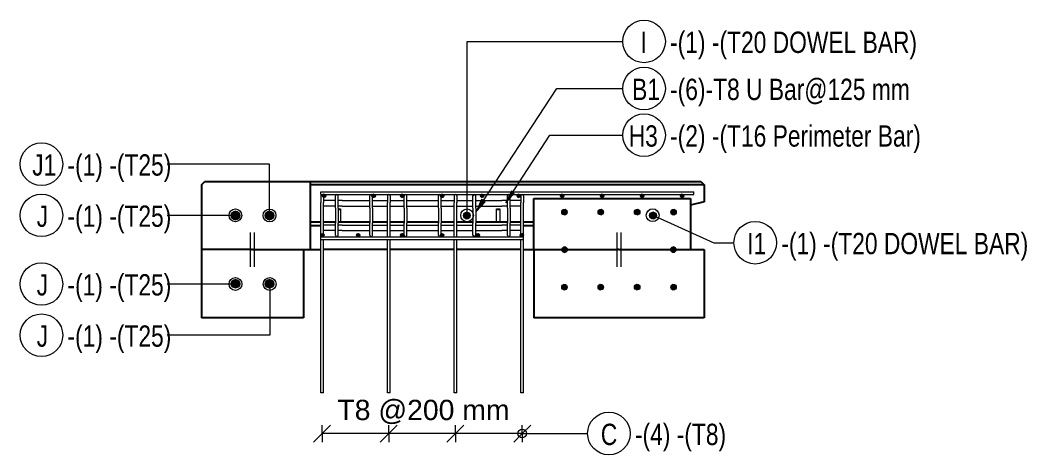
# Model space of a CAD drawing. Header units: millimetres. Extents: x 18954 to 39483, y -1618 to 21231.
# Drawn here: x 23148 to 26101, y 19663 to 20938 of the extents above; entities that cross this region are included whole.
import ezdxf

# ---------------------------------------------------------------- set-up
doc = ezdxf.new("R2010")
doc.units = ezdxf.units.MM
doc.linetypes.add('Dash', pattern=[6.36, 3.18, -3.18])
for name, color, linetype, lineweight in [('A-ANNO-DIMS', 211, 'Continuous', 9), ('A-ANNO-DIMS-25', 211, 'Continuous', 9), ('A-GENM', 13, 'Continuous', 18), ('A-WALL', 113, 'Continuous', 25), ('A-WALL-HDLN', 110, 'Dash', 25), ('S-RBAR', 171, 'Continuous', 18), ('S-RBAR-IDEN', 171, 'Continuous', 9)]:
    doc.layers.add(name, color=color, linetype=linetype, lineweight=lineweight)
doc.styles.add('Arial', font='arial.ttf', dxfattribs={"height": 59.53125})
doc.styles.add('Nirmala UI Semilight_1', font='NirmalaS.ttf', dxfattribs={"width": 0.8, "height": 62.5})
doc.dimstyles.new('Arrow_Filled_-_2_5_NI_UI', dxfattribs={"dimscale": 304.8, "dimtxt": 65.460247, "dimasz": 0.164042, "dimexe": 0.082021, "dimexo": 0.0625, "dimgap": 0.082021, "dimtad": 1, "dimdec": 4, "dimzin": 0, "dimdsep": 46, "dimtxsty": 'Nirmala UI Semilight_1', "dimblk1": 'OBLIQUE', "dimblk2": 'OBLIQUE', "dimsah": 1, "dimcen": 0.09, "dimazin": 0, "dimtfac": 1, "dimtdec": 4, "dimtix": 1, "dimtmove": 0, "dimatfit": 3, "dimfxl": 0.082021, "dimfxlon": 1, "dimtvp": 1, "dimtolj": 1, "dimtzin": 0, "dimarcsym": 2})

# ---------------------------------------------------------------- blocks, each defined once
blk = doc.blocks.new('12_7Ø_ Lifting Insert_COLUMN - 12_9Ø Lifting insert-1653057-Elevation Top 1')
at = {"layer": 'A-GENM', "flags": 128}
for points in [[(-6320.2, 20314.6), (-6320.2, 20314.5), (-6320.2, 20314.4), (-6320.2, 20314.2), (-6320.2, 20313.9), (-6320.2, 20313.6), (-6320.2, 20313.1), (-6320.2, 20312.6), (-6320.2, 20312), (-6320.2, 20311.4), (-6320.2, 20310.6), (-6320.2, 20309.8), (-6320.2, 20308.9), (-6320.2, 20308), (-6320.2, 20306.9), (-6320.2, 20305.8), (-6320.2, 20304.7), (-6320.2, 20303.4), (-6320.2, 20302.2), (-6320.2, 20300.8), (-6320.2, 20299.4), (-6320.2, 20297.9), (-6320.2, 20296.4), (-6320.2, 20294.9), (-6320.2, 20293.2), (-6320.2, 20291.6), (-6320.2, 20289.9), (-6320.2, 20288.1), (-6320.2, 20286.4), (-6320.2, 20284.5), (-6320.2, 20282.7), (-6320.2, 20280.8), (-6320.2, 20278.9), (-6320.2, 20277), (-6320.2, 20275), (-6320.2, 20273.1), (-6320.2, 20271.1), (-6320.2, 20269.1), (-6320.2, 20267.1), (-6320.2, 20265.1), (-6320.2, 20263.1), (-6320.2, 20261.1), (-6320.2, 20259.1), (-6320.2, 20257.1), (-6320.2, 20255.2), (-6320.2, 20253.2), (-6320.2, 20251.3), (-6320.2, 20249.4), (-6320.2, 20247.5), (-6320.2, 20245.6), (-6320.2, 20243.8), (-6320.2, 20242), (-6320.2, 20240.2), (-6320.2, 20238.5), (-6320.2, 20236.8), (-6320.2, 20235.1), (-6320.2, 20233.6), (-6320.2, 20232), (-6320.2, 20230.5), (-6320.2, 20229.1), (-6320.2, 20227.7), (-6320.2, 20226.4), (-6320.2, 20225.1), (-6320.2, 20223.9), (-6320.2, 20222.8), (-6320.2, 20221.7), (-6320.2, 20220.7), (-6320.2, 20219.8), (-6320.2, 20218.9), (-6320.2, 20218.2), (-6320.2, 20217.5), (-6320.2, 20216.8), (-6320.2, 20216.3), (-6320.2, 20215.8), (-6320.2, 20215.4), (-6320.2, 20215.1), (-6320.2, 20214.8), (-6320.2, 20214.7), (-6320.2, 20214.6), (-6320.2, 20214.6)], [(-6307.5, 20214.6), (-6307.5, 20214.6), (-6307.5, 20214.7), (-6307.5, 20214.9), (-6307.5, 20215.2), (-6307.5, 20215.6), (-6307.5, 20216), (-6307.5, 20216.5), (-6307.5, 20217.1), (-6307.5, 20217.8), (-6307.5, 20218.5), (-6307.5, 20219.3), (-6307.5, 20220.2), (-6307.5, 20221.2), (-6307.5, 20222.2), (-6307.5, 20223.3), (-6307.5, 20224.5), (-6307.5, 20225.7), (-6307.5, 20227), (-6307.5, 20228.3), (-6307.5, 20229.7), (-6307.5, 20231.2), (-6307.5, 20232.7), (-6307.5, 20234.3), (-6307.5, 20235.9), (-6307.5, 20237.6), (-6307.5, 20239.3), (-6307.5, 20241), (-6307.5, 20242.8), (-6307.5, 20244.6), (-6307.5, 20246.5), (-6307.5, 20248.3), (-6307.5, 20250.2), (-6307.5, 20252.2), (-6307.5, 20254.1), (-6307.5, 20256.1), (-6307.5, 20258), (-6307.5, 20260), (-6307.5, 20262), (-6307.5, 20264), (-6307.5, 20266), (-6307.5, 20268), (-6307.5, 20270), (-6307.5, 20272), (-6307.5, 20274), (-6307.5, 20275.9), (-6307.5, 20277.9), (-6307.5, 20279.8), (-6307.5, 20281.7), (-6307.5, 20283.5), (-6307.5, 20285.4), (-6307.5, 20287.2), (-6307.5, 20288.9), (-6307.5, 20290.7), (-6307.5, 20292.4), (-6307.5, 20294), (-6307.5, 20295.6), (-6307.5, 20297.1), (-6307.5, 20298.6), (-6307.5, 20300.1), (-6307.5, 20301.4), (-6307.5, 20302.8), (-6307.5, 20304), (-6307.5, 20305.2), (-6307.5, 20306.3), (-6307.5, 20307.4), (-6307.5, 20308.4), (-6307.5, 20309.3), (-6307.5, 20310.2), (-6307.5, 20311), (-6307.5, 20311.7), (-6307.5, 20312.3), (-6307.5, 20312.9), (-6307.5, 20313.3), (-6307.5, 20313.7), (-6307.5, 20314.1), (-6307.5, 20314.3), (-6307.5, 20314.5), (-6307.5, 20314.6), (-6307.5, 20314.6)]]:
    blk.add_lwpolyline(points, dxfattribs=at)
blk = doc.blocks.new('RR spread anchor face based - RR-SA-3_0-200-1726827-Elevation Top 1')
at = {"layer": 'A-GENM'}
for p, q in [((-6062.7, 20384.6), (-6055.8, 20384.6)), ((-6062.7, 20382.1), (-6055.8, 20382.1)), ((-6055.8, 20384.6), (-6055.8, 20382.1)), ((-6055.8, 20382.1), (-6055.8, 20347.1)), ((-6062.7, 20347.1), (-6055.8, 20347.1)), ((-6055.8, 20347.1), (-6055.8, 20344.6)), ((-6055.8, 20344.6), (-6062.7, 20344.6))]:
    blk.add_line(p, q, dxfattribs=at)
blk = doc.blocks.new('RR spread anchor face based - RR-SA-3_0-200-V2-Elevation Top 1')
at = {"layer": 'A-GENM'}
for p, q in [((-5597.8, 20382.1), (-5597.8, 20384.6)), ((-5597.8, 20384.6), (-5587.8, 20384.6)), ((-5597.8, 20347.1), (-5597.8, 20382.1)), ((-5597.8, 20382.1), (-5587.8, 20382.1)), ((-5587.8, 20384.6), (-5587.8, 20382.1)), ((-5587.8, 20382.1), (-5587.8, 20347.1)), ((-5597.8, 20344.6), (-5597.8, 20347.1)), ((-5597.8, 20347.1), (-5587.8, 20347.1)), ((-5587.8, 20347.1), (-5587.8, 20344.6)), ((-5587.8, 20344.6), (-5597.8, 20344.6))]:
    blk.add_line(p, q, dxfattribs=at)
blk = doc.blocks.new('M_Rebar Tag_rfa MARK - ARROW-794226-Elevation Top 1')
at = {"layer": 'S-RBAR-IDEN'}
blk.add_circle((-5165.3, 20600.4), 62.5, dxfattribs=at)
blk = doc.blocks.new('M_Rebar Tag_rfa Dimension - ARROW-793927-Elevation Top 1')
at = {"layer": 'S-RBAR-IDEN'}
blk.add_circle((-5165.3, 20737.1), 62.5, dxfattribs=at)
blk = doc.blocks.new('M_Rebar Tag_rfa MARK - DOT 1_5-794230-Elevation Top 1')
at = {"layer": 'S-RBAR-IDEN'}
blk.add_circle((-5165.3, 20875.2), 62.5, dxfattribs=at)
blk = doc.blocks.new('DIMBLOCK1-Elevation Top 1')
at = {"layer": 'A-ANNO-DIMS-25'}
for p, q in [((24424.5, 19725.1), (24449.5, 19750.1)), ((24424.5, 19725.1), (24424.5, 19750.1)), ((24620.2, 19725.1), (24645.2, 19750.1)), ((24620.2, 19725.1), (24620.2, 19750.1)), ((24424.5, 19725.1), (24399.5, 19700.1)), ((24620.2, 19725.1), (24424.5, 19725.1)), ((24424.5, 19725.1), (24424.5, 19700.1)), ((24620.2, 19725.1), (24595.2, 19700.1)), ((24620.2, 19725.1), (24620.2, 19700.1))]:
    blk.add_line(p, q, dxfattribs=at)
blk = doc.blocks.new('_Oblique')
at = {"color": 0, "linetype": 'ByBlock', "lineweight": -2}
blk.add_line((-0.5, -0.5), (0.5, 0.5), dxfattribs=at)
blk = doc.blocks.new('DIMBLOCK2-Elevation Top 1')
at = {"layer": 'A-ANNO-DIMS-25'}
for p, q in [((24228.8, 19725.1), (24253.8, 19750.1)), ((24228.8, 19725.1), (24228.8, 19750.1)), ((24424.5, 19725.1), (24449.5, 19750.1)), ((24424.5, 19725.1), (24424.5, 19750.1)), ((24228.8, 19725.1), (24203.8, 19700.1)), ((24424.5, 19725.1), (24228.8, 19725.1)), ((24228.8, 19725.1), (24228.8, 19700.1)), ((24424.5, 19725.1), (24399.5, 19700.1)), ((24424.5, 19725.1), (24424.5, 19700.1))]:
    blk.add_line(p, q, dxfattribs=at)
blk = doc.blocks.new('DIMBLOCK3-Elevation Top 1')
at = {"layer": 'A-ANNO-DIMS-25'}
for p, q in [((24033.1, 19725.1), (24058.1, 19750.1)), ((24033.1, 19725.1), (24033.1, 19750.1)), ((24228.8, 19725.1), (24253.8, 19750.1)), ((24228.8, 19725.1), (24228.8, 19750.1)), ((24033.1, 19725.1), (24008.1, 19700.1)), ((24228.8, 19725.1), (24033.1, 19725.1)), ((24033.1, 19725.1), (24033.1, 19700.1)), ((24228.8, 19725.1), (24203.8, 19700.1)), ((24228.8, 19725.1), (24228.8, 19700.1))]:
    blk.add_line(p, q, dxfattribs=at)
blk = doc.blocks.new('DIMBLOCK4-Elevation Top 1')
at = {"layer": 'A-ANNO-DIMS-25'}
for p, q in [((24033.1, 19725.1), (24058.1, 19750.1)), ((24033.1, 19725.1), (24033.1, 19750.1)), ((24228.8, 19725.1), (24253.8, 19750.1)), ((24228.8, 19725.1), (24228.8, 19750.1)), ((24424.5, 19725.1), (24449.5, 19750.1)), ((24424.5, 19725.1), (24424.5, 19750.1)), ((24620.2, 19725.1), (24645.2, 19750.1)), ((24620.2, 19725.1), (24620.2, 19750.1)), ((24033.1, 19725.1), (24008.1, 19700.1)), ((24620.2, 19725.1), (24033.1, 19725.1)), ((24228.8, 19725.1), (24033.1, 19725.1)), ((24033.1, 19725.1), (24033.1, 19700.1)), ((24228.8, 19725.1), (24203.8, 19700.1)), ((24424.5, 19725.1), (24228.8, 19725.1)), ((24228.8, 19725.1), (24228.8, 19700.1)), ((24424.5, 19725.1), (24399.5, 19700.1)), ((24620.2, 19725.1), (24424.5, 19725.1)), ((24424.5, 19725.1), (24424.5, 19700.1)), ((24620.2, 19725.1), (24595.2, 19700.1)), ((24620.2, 19725.1), (24620.2, 19700.1))]:
    blk.add_line(p, q, dxfattribs=at)
blk = doc.blocks.new('_None')
blk = doc.blocks.new('M_Rebar Tag_rfa MARK - DOT 1 MM-794228-Elevation Top 1')
at = {"layer": 'S-RBAR-IDEN'}
blk.add_circle((-5268.3, 19725.2), 62.5, dxfattribs=at)

msp = doc.modelspace()

# ---------------------------------------------------------------- hatches: boundary and pattern name
at = {"layer": 'S-RBAR'}
h = msp.add_hatch(color=256, dxfattribs=at)
edge = h.paths.add_edge_path()
edge.add_arc((24039.09544, 20422.5695), 5, 0, 360)
for points in [[(24037.55035, 20417.81422), (24043.14052, 20419.63057), (24043.14052, 20425.50842), (24037.55035, 20427.32478), (24034.09544, 20422.5695), (24036.23568, 20419.62371)], [(24182.9029, 20417.81422), (24188.49307, 20419.63057), (24188.49307, 20425.50842), (24182.9029, 20427.32478), (24179.44799, 20422.5695)], [(24267.04085, 20417.81422), (24272.63102, 20419.63057), (24272.63102, 20425.50842), (24267.04085, 20427.32478), (24263.58594, 20422.5695)], [(24384.2861, 20417.81422), (24389.87627, 20419.63057), (24389.87627, 20425.50842), (24384.2861, 20427.32478), (24380.83119, 20422.5695), (24382.97143, 20419.62371)], [(24501.53135, 20417.81422), (24507.12152, 20419.63057), (24507.12152, 20425.50842), (24501.53135, 20427.32478), (24498.07644, 20422.5695)], [(24608.7766, 20417.81422), (24614.36677, 20419.63057), (24614.36677, 20425.50842), (24608.7766, 20427.32478), (24605.32169, 20422.5695)], [(24736.02185, 20417.81422), (24741.61202, 20419.63057), (24741.61202, 20425.50842), (24736.02185, 20427.32478), (24732.56694, 20422.5695)], [(24853.26711, 20417.81422), (24858.85728, 20419.63057), (24858.85728, 20425.50842), (24853.26711, 20427.32478), (24849.81219, 20422.5695)], [(24970.51236, 20417.81422), (24976.10253, 20419.63057), (24976.10253, 20425.50842), (24970.51236, 20427.32478), (24967.05744, 20422.5695)], [(25087.75761, 20417.81422), (25093.34778, 20419.63057), (25093.34778, 20425.50842), (25087.75761, 20427.32478), (25084.30269, 20422.5695)], [(23779.09544, 20352.0695), (23787.93427, 20355.73066), (23791.59544, 20364.5695), (23787.93427, 20373.40833), (23779.09544, 20377.0695), (23770.2566, 20373.40833), (23766.59544, 20364.5695), (23770.2566, 20355.73066)], [(23879.09544, 20352.0695), (23887.93427, 20355.73066), (23891.59544, 20364.5695), (23887.93427, 20373.40833), (23879.09544, 20377.0695), (23870.2566, 20373.40833), (23866.59544, 20364.5695), (23870.2566, 20355.73066), (23878.23727, 20352.42496)], [(24744.99115, 20366.6198), (24750.86923, 20370.31324), (24751.6465, 20377.21173), (24746.73767, 20382.12056), (24739.83918, 20381.34329), (24736.14574, 20375.46521), (24738.43858, 20368.91264)], [(24852.4756, 20366.77007), (24857.90319, 20371.09843), (24857.90319, 20378.04057), (24852.4756, 20382.36892), (24845.70752, 20380.82415), (24842.69544, 20374.5695), (24845.70752, 20368.31485)], [(24959.2756, 20366.77007), (24964.70319, 20371.09843), (24964.70319, 20378.04057), (24959.2756, 20382.36892), (24952.50752, 20380.82415), (24949.49544, 20374.5695), (24952.50752, 20368.31485)], [(25066.73767, 20367.01843), (25071.6465, 20371.92727), (25070.86923, 20378.82575), (25064.99115, 20382.5192), (25058.43858, 20380.22635), (25056.14574, 20373.67378), (25059.83918, 20367.7957)], [(24457.84544, 20354.5695), (24464.9165, 20357.49843), (24467.84544, 20364.5695), (24464.9165, 20371.64057), (24457.84544, 20374.5695), (24450.77437, 20371.64057), (24447.84544, 20364.5695), (24450.77437, 20357.49843)], [(25004.09544, 20354.5695), (25011.1665, 20357.49843), (25014.09544, 20364.5695), (25011.1665, 20371.64057), (25004.09544, 20374.5695), (24997.02437, 20371.64057), (24994.09544, 20364.5695), (24997.02437, 20357.49843)], [(24035.64052, 20301.81422), (24039.09544, 20306.5695), (24035.64052, 20311.32478), (24030.05035, 20309.50842), (24030.05035, 20303.63057)], [(24140.77107, 20301.81422), (24144.22599, 20306.5695), (24140.77107, 20311.32478), (24135.1809, 20309.50842), (24135.1809, 20303.63057)], [(24269.65162, 20301.81422), (24273.10654, 20306.5695), (24269.65162, 20311.32478), (24264.06145, 20309.50842), (24264.06145, 20303.63057)], [(24386.65717, 20301.81422), (24390.11209, 20306.5695), (24386.65717, 20311.32478), (24381.067, 20309.50842), (24381.067, 20303.63057)], [(24491.78772, 20301.81422), (24495.24264, 20306.5695), (24491.78772, 20311.32478), (24486.19755, 20309.50842), (24486.19755, 20303.63057)], [(24620.66827, 20301.81422), (24624.12319, 20306.5695), (24620.66827, 20311.32478), (24615.0781, 20309.50842), (24615.0781, 20303.63057)], [(24744.44123, 20256.5695), (24750.69588, 20259.58158), (24752.24065, 20266.34967), (24747.9123, 20271.77725), (24740.97016, 20271.77725), (24736.64181, 20266.34967), (24738.18658, 20259.58158)], [(25067.22071, 20257.36175), (25071.54906, 20262.78933), (25070.00429, 20269.55742), (25063.74964, 20272.5695), (25057.49499, 20269.55742), (25055.95022, 20262.78933), (25060.27857, 20257.36175)], [(23779.09544, 20152.0695), (23787.93427, 20155.73066), (23791.59544, 20164.5695), (23787.93427, 20173.40833), (23779.09544, 20177.0695), (23770.2566, 20173.40833), (23766.59544, 20164.5695), (23770.2566, 20155.73066)], [(23879.09544, 20152.0695), (23887.93427, 20155.73066), (23891.59544, 20164.5695), (23887.93427, 20173.40833), (23879.09544, 20177.0695), (23870.2566, 20173.40833), (23866.59544, 20164.5695), (23870.2566, 20155.73066), (23878.23727, 20152.42496)], [(24743.19972, 20146.6198), (24749.75229, 20148.91264), (24752.04513, 20155.46521), (24748.35169, 20161.34329), (24741.4532, 20162.12056), (24736.54437, 20157.21173), (24737.32164, 20150.31324)], [(24848.91527, 20146.77007), (24855.68335, 20148.31485), (24858.69544, 20154.5695), (24855.68335, 20160.82415), (24848.91527, 20162.36892), (24843.48768, 20158.04057), (24843.48768, 20151.09843)], [(24955.71527, 20146.77007), (24962.48335, 20148.31485), (24965.49544, 20154.5695), (24962.48335, 20160.82415), (24955.71527, 20162.36892), (24950.28768, 20158.04057), (24950.28768, 20151.09843)], [(25061.4532, 20147.01843), (25068.35169, 20147.7957), (25072.04513, 20153.67378), (25069.75229, 20160.22635), (25063.19972, 20162.5192), (25057.32164, 20158.82575), (25056.54437, 20151.92727)]]:
    msp.add_hatch(color=256, dxfattribs=at).paths.add_polyline_path(points)
h = msp.add_hatch(color=256, dxfattribs=at)
edge = h.paths.add_edge_path()
edge.add_arc((24184.44799, 20422.5695), 5, 0, 360)
h = msp.add_hatch(color=256, dxfattribs=at)
edge = h.paths.add_edge_path()
edge.add_arc((24268.58594, 20422.5695), 5, 0, 360)
h = msp.add_hatch(color=256, dxfattribs=at)
edge = h.paths.add_edge_path()
edge.add_arc((24385.83119, 20422.5695), 5, 0, 360)
h = msp.add_hatch(color=256, dxfattribs=at)
edge = h.paths.add_edge_path()
edge.add_arc((24503.07644, 20422.5695), 5, 0, 360)
h = msp.add_hatch(color=256, dxfattribs=at)
edge = h.paths.add_edge_path()
edge.add_arc((24610.32169, 20422.5695), 5, 0, 360)
h = msp.add_hatch(color=256, dxfattribs=at)
edge = h.paths.add_edge_path()
edge.add_arc((24737.56694, 20422.5695), 5, 0, 360)
h = msp.add_hatch(color=256, dxfattribs=at)
edge = h.paths.add_edge_path()
edge.add_arc((24854.81219, 20422.5695), 5, 0, 360)
h = msp.add_hatch(color=256, dxfattribs=at)
edge = h.paths.add_edge_path()
edge.add_arc((24972.05744, 20422.5695), 5, 0, 360)
h = msp.add_hatch(color=256, dxfattribs=at)
edge = h.paths.add_edge_path()
edge.add_arc((25089.30269, 20422.5695), 5, 0, 360)
h = msp.add_hatch(color=256, dxfattribs=at)
edge = h.paths.add_edge_path()
edge.add_arc((23779.09544, 20364.5695), 12.5, 0, 360)
h = msp.add_hatch(color=256, dxfattribs=at)
edge = h.paths.add_edge_path()
edge.add_arc((23879.09544, 20364.5695), 12.5, 0, 360)
h = msp.add_hatch(color=256, dxfattribs=at)
edge = h.paths.add_edge_path()
edge.add_arc((24744.09544, 20374.5695), 8, 0, 360)
h = msp.add_hatch(color=256, dxfattribs=at)
edge = h.paths.add_edge_path()
edge.add_arc((24850.69544, 20374.5695), 8, 0, 360)
h = msp.add_hatch(color=256, dxfattribs=at)
edge = h.paths.add_edge_path()
edge.add_arc((24957.49544, 20374.5695), 8, 0, 360)
h = msp.add_hatch(color=256, dxfattribs=at)
edge = h.paths.add_edge_path()
edge.add_arc((25064.09544, 20374.5695), 8, 0, 360)
h = msp.add_hatch(color=256, dxfattribs=at)
edge = h.paths.add_edge_path()
edge.add_arc((24457.84544, 20364.5695), 10, 0, 360)
h = msp.add_hatch(color=256, dxfattribs=at)
edge = h.paths.add_edge_path()
edge.add_arc((25004.09544, 20364.5695), 10, 0, 360)
h = msp.add_hatch(color=256, dxfattribs=at)
edge = h.paths.add_edge_path()
edge.add_arc((24034.09544, 20306.5695), 5, 0, 360)
h = msp.add_hatch(color=256, dxfattribs=at)
edge = h.paths.add_edge_path()
edge.add_arc((24139.22599, 20306.5695), 5, 0, 360)
h = msp.add_hatch(color=256, dxfattribs=at)
edge = h.paths.add_edge_path()
edge.add_arc((24268.10654, 20306.5695), 5, 0, 360)
h = msp.add_hatch(color=256, dxfattribs=at)
edge = h.paths.add_edge_path()
edge.add_arc((24385.11209, 20306.5695), 5, 0, 360)
h = msp.add_hatch(color=256, dxfattribs=at)
edge = h.paths.add_edge_path()
edge.add_arc((24490.24264, 20306.5695), 5, 0, 360)
h = msp.add_hatch(color=256, dxfattribs=at)
edge = h.paths.add_edge_path()
edge.add_arc((24619.12319, 20306.5695), 5, 0, 360)
h = msp.add_hatch(color=256, dxfattribs=at)
edge = h.paths.add_edge_path()
edge.add_arc((24744.44123, 20264.5695), 8, 0, 360)
h = msp.add_hatch(color=256, dxfattribs=at)
edge = h.paths.add_edge_path()
edge.add_arc((25063.74964, 20264.5695), 8, 0, 360)
h = msp.add_hatch(color=256, dxfattribs=at)
edge = h.paths.add_edge_path()
edge.add_arc((23779.09544, 20164.5695), 12.5, 0, 360)
h = msp.add_hatch(color=256, dxfattribs=at)
edge = h.paths.add_edge_path()
edge.add_arc((23879.09544, 20164.5695), 12.5, 0, 360)
h = msp.add_hatch(color=256, dxfattribs=at)
edge = h.paths.add_edge_path()
edge.add_arc((24744.09544, 20154.5695), 8, 0, 360)
h = msp.add_hatch(color=256, dxfattribs=at)
edge = h.paths.add_edge_path()
edge.add_arc((24850.69544, 20154.5695), 8, 0, 360)
h = msp.add_hatch(color=256, dxfattribs=at)
edge = h.paths.add_edge_path()
edge.add_arc((24957.49544, 20154.5695), 8, 0, 360)
h = msp.add_hatch(color=256, dxfattribs=at)
edge = h.paths.add_edge_path()
edge.add_arc((25064.09544, 20154.5695), 8, 0, 360)
at = {"layer": 'S-RBAR-IDEN'}
for points in [[(24572.52114, 20401.81441), (24597.09757, 20430.56545), (24588.81883, 20435.94663)], [(24485.77325, 20376.98684), (24511.84981, 20404.73544), (24500.78663, 20411.98071)]]:
    msp.add_hatch(color=256, dxfattribs=at).paths.add_polyline_path(points)

# ---------------------------------------------------------------- linework, layer by layer
at = {"layer": 'A-WALL'}
for p, q in [((23679.09544, 20454.56692), (23689.09802, 20464.5695)), ((23679.09544, 20454.56692), (23679.09544, 20064.5695)), ((23689.09802, 20464.5695), (25144.09285, 20464.5695)), ((23999.09544, 20454.5695), (23999.09544, 20464.5695)), ((23999.09544, 20264.5695), (23999.09544, 20454.5695)), ((25154.09544, 20454.5695), (23999.09544, 20454.5695)), ((25144.09285, 20464.5695), (25154.09457, 20454.56778)), ((25154.09544, 20454.56692), (25154.09544, 20404.5695)), ((24654.12319, 20264.5695), (24654.12319, 20414.5695)), ((24654.12319, 20414.5695), (25114.09544, 20414.5695)), ((25114.09544, 20414.5695), (25114.09544, 20394.5695)), ((25154.09544, 20404.5695), (25114.09544, 20394.5695)), ((25114.09544, 20394.5695), (25114.09544, 20264.5695)), ((24029.09544, 20344.68917), (23999.09544, 20344.68917)), ((24029.09544, 20334.68917), (23999.09544, 20334.68917)), ((24072.19454, 20344.68917), (24037.09544, 20344.68917)), ((24173.10699, 20344.68917), (24087.09544, 20344.68917)), ((24224.79925, 20344.68917), (24181.10699, 20344.68917)), ((24274.01945, 20344.68917), (24232.79925, 20344.68917)), ((24374.93191, 20344.68917), (24282.01945, 20344.68917)), ((24420.50307, 20344.68917), (24382.93191, 20344.68917)), ((24475.84436, 20344.68917), (24428.50307, 20344.68917)), ((24545.09544, 20344.68917), (24483.84436, 20344.68917)), ((24576.75682, 20344.68917), (24555.09544, 20344.68917)), ((24616.20689, 20344.68917), (24584.75682, 20344.68917)), ((24654.12319, 20344.68917), (24624.20689, 20344.68917)), ((24654.12319, 20334.68917), (24624.20689, 20334.68917)), ((23822.74544, 20264.5695), (23679.09544, 20264.5695)), ((23835.44544, 20264.5695), (24029.09544, 20264.5695)), ((23979.09544, 20264.5695), (23979.09544, 20064.5695)), ((24224.79925, 20264.5695), (24037.09544, 20264.5695)), ((24420.50307, 20264.5695), (24232.79925, 20264.5695)), ((24616.20689, 20264.5695), (24428.50307, 20264.5695)), ((24624.20689, 20264.5695), (24897.74544, 20264.5695)), ((24654.09544, 20264.5695), (24654.09544, 20064.5695)), ((24910.44544, 20264.5695), (25154.09544, 20264.5695)), ((25154.09544, 20264.5695), (25154.09544, 20064.5695)), ((23979.09544, 20064.5695), (23679.09544, 20064.5695)), ((25154.09544, 20064.5695), (24654.09544, 20064.5695))]:
    msp.add_line(p, q, dxfattribs=at)
at = {"layer": 'A-WALL-HDLN'}
for p, q in [((24087.04583, 20344.68917), (24080.19454, 20344.68917)), ((24555.04583, 20344.68917), (24545.14505, 20344.68917)), ((23835.39583, 20264.5695), (23822.79505, 20264.5695)), ((23822.79505, 20264.5695), (23835.39583, 20264.5695)), ((24910.39583, 20264.5695), (24897.79505, 20264.5695)), ((24897.79505, 20264.5695), (24910.39583, 20264.5695))]:
    msp.add_line(p, q, dxfattribs=at)
at = {"layer": 'S-RBAR'}
for p, q in [((24029.09544, 20434.5695), (25124.09544, 20434.5695)), ((24029.09544, 20426.5695), (24029.09544, 20434.5695)), ((24029.09544, 20426.5695), (25124.09544, 20426.5695)), ((24029.09544, 20422.5695), (24029.09544, 20402.5695)), ((24037.55035, 20427.32478), (24034.09544, 20422.5695)), ((24034.09544, 20422.5695), (24036.23568, 20419.62371)), ((24036.23568, 20419.62371), (24037.55035, 20417.81422)), ((24037.09544, 20422.5695), (24037.09544, 20402.5695)), ((24072.1695, 20408.45099), (24037.09544, 20408.45099)), ((24043.14052, 20425.50842), (24037.55035, 20427.32478)), ((24037.55035, 20417.81422), (24043.14052, 20419.63057)), ((24043.14052, 20419.63057), (24043.14052, 20425.50842)), ((24072.19454, 20386.5695), (24072.19454, 20422.5695)), ((24092.59544, 20408.45099), (24080.15774, 20408.45099)), ((24080.19454, 20386.5695), (24080.19454, 20422.5695)), ((24092.59544, 20408.45099), (24173.10699, 20408.45099)), ((24173.10699, 20386.5695), (24173.10699, 20422.5695)), ((24182.9029, 20427.32478), (24179.44799, 20422.5695)), ((24179.44799, 20422.5695), (24182.9029, 20417.81422)), ((24181.10699, 20386.5695), (24181.10699, 20422.5695)), ((24181.10699, 20408.45099), (24224.79925, 20408.45099)), ((24188.49307, 20425.50842), (24182.9029, 20427.32478)), ((24182.9029, 20417.81422), (24188.49307, 20419.63057)), ((24188.49307, 20419.63057), (24188.49307, 20425.50842)), ((24224.79925, 20422.5695), (24224.79925, 20402.5695)), ((24232.79925, 20422.5695), (24232.79925, 20402.5695)), ((24232.79925, 20408.45099), (24274.01945, 20408.45099)), ((24267.04085, 20427.32478), (24263.58594, 20422.5695)), ((24263.58594, 20422.5695), (24267.04085, 20417.81422)), ((24272.63102, 20425.50842), (24267.04085, 20427.32478)), ((24267.04085, 20417.81422), (24272.63102, 20419.63057)), ((24272.63102, 20419.63057), (24272.63102, 20425.50842)), ((24274.01945, 20386.5695), (24274.01945, 20422.5695)), ((24282.01945, 20386.5695), (24282.01945, 20422.5695)), ((24282.01945, 20408.45099), (24374.93191, 20408.45099)), ((24374.93191, 20386.5695), (24374.93191, 20422.5695)), ((24384.2861, 20427.32478), (24380.83119, 20422.5695)), ((24380.83119, 20422.5695), (24382.97143, 20419.62371)), ((24382.93191, 20386.5695), (24382.93191, 20422.5695)), ((24382.93191, 20408.45099), (24420.50307, 20408.45099)), ((24382.97143, 20419.62371), (24384.2861, 20417.81422)), ((24389.87627, 20425.50842), (24384.2861, 20427.32478)), ((24384.2861, 20417.81422), (24389.87627, 20419.63057)), ((24389.87627, 20419.63057), (24389.87627, 20425.50842)), ((24420.50307, 20422.5695), (24420.50307, 20402.5695)), ((24428.50307, 20422.5695), (24428.50307, 20402.5695)), ((24428.50307, 20408.45099), (24475.84436, 20408.45099)), ((24475.84436, 20386.5695), (24475.84436, 20422.5695)), ((24483.84436, 20386.5695), (24483.84436, 20422.5695)), ((24483.84436, 20408.45099), (24560.30087, 20408.45099)), ((24501.53135, 20427.32478), (24498.07644, 20422.5695)), ((24498.07644, 20422.5695), (24501.53135, 20417.81422)), ((24507.12152, 20425.50842), (24501.53135, 20427.32478)), ((24501.53135, 20417.81422), (24507.12152, 20419.63057)), ((24507.12152, 20419.63057), (24507.12152, 20425.50842)), ((24576.83456, 20408.45099), (24560.30087, 20408.45099)), ((24576.75682, 20386.5695), (24576.75682, 20422.5695)), ((24584.75682, 20386.5695), (24584.75682, 20422.5695)), ((24615.80087, 20408.45099), (24584.86685, 20408.45099)), ((24608.7766, 20427.32478), (24605.32169, 20422.5695)), ((24605.32169, 20422.5695), (24608.7766, 20417.81422)), ((24614.36677, 20425.50842), (24608.7766, 20427.32478)), ((24608.7766, 20417.81422), (24614.36677, 20419.63057)), ((24614.36677, 20419.63057), (24614.36677, 20425.50842)), ((24616.20689, 20422.5695), (24616.20689, 20402.5695)), ((24624.20689, 20422.5695), (24624.20689, 20402.5695)), ((24736.02185, 20427.32478), (24732.56694, 20422.5695)), ((24732.56694, 20422.5695), (24736.02185, 20417.81422)), ((24741.61202, 20425.50842), (24736.02185, 20427.32478)), ((24736.02185, 20417.81422), (24741.61202, 20419.63057)), ((24741.61202, 20419.63057), (24741.61202, 20425.50842)), ((24853.26711, 20427.32478), (24849.81219, 20422.5695)), ((24849.81219, 20422.5695), (24853.26711, 20417.81422)), ((24858.85728, 20425.50842), (24853.26711, 20427.32478)), ((24853.26711, 20417.81422), (24858.85728, 20419.63057)), ((24858.85728, 20419.63057), (24858.85728, 20425.50842)), ((24970.51236, 20427.32478), (24967.05744, 20422.5695)), ((24967.05744, 20422.5695), (24970.51236, 20417.81422)), ((24976.10253, 20425.50842), (24970.51236, 20427.32478)), ((24970.51236, 20417.81422), (24976.10253, 20419.63057)), ((24976.10253, 20419.63057), (24976.10253, 20425.50842)), ((25087.75761, 20427.32478), (25084.30269, 20422.5695)), ((25084.30269, 20422.5695), (25087.75761, 20417.81422)), ((25093.34778, 20425.50842), (25087.75761, 20427.32478)), ((25087.75761, 20417.81422), (25093.34778, 20419.63057)), ((25093.34778, 20419.63057), (25093.34778, 20425.50842)), ((25124.09544, 20426.5695), (25124.09544, 20434.5695)), ((23779.09544, 20377.0695), (23770.2566, 20373.40833)), ((23787.93427, 20373.40833), (23779.09544, 20377.0695)), ((23879.09544, 20377.0695), (23870.2566, 20373.40833)), ((23887.93427, 20373.40833), (23879.09544, 20377.0695)), ((24029.09544, 20302.5695), (24029.09544, 20402.5695)), ((24037.09544, 20302.5695), (24037.09544, 20402.5695)), ((24072.1695, 20392.45099), (24037.09544, 20392.45099)), ((24072.19454, 20386.5695), (24072.19454, 20342.5695)), ((24092.59544, 20392.45099), (24080.15774, 20392.45099)), ((24080.19454, 20386.5695), (24080.19454, 20342.5695)), ((24092.59544, 20392.45099), (24173.10699, 20392.45099)), ((24173.10699, 20386.5695), (24173.10699, 20342.5695)), ((24181.10699, 20392.45099), (24224.79925, 20392.45099)), ((24181.10699, 20386.5695), (24181.10699, 20342.5695)), ((24224.79925, 20302.5695), (24224.79925, 20402.5695)), ((24232.79925, 20302.5695), (24232.79925, 20402.5695)), ((24232.79925, 20392.45099), (24274.01945, 20392.45099)), ((24274.01945, 20386.5695), (24274.01945, 20342.5695)), ((24282.01945, 20392.45099), (24374.93191, 20392.45099)), ((24282.01945, 20386.5695), (24282.01945, 20342.5695)), ((24374.93191, 20386.5695), (24374.93191, 20342.5695)), ((24382.93191, 20392.45099), (24420.50307, 20392.45099)), ((24382.93191, 20386.5695), (24382.93191, 20342.5695)), ((24420.50307, 20302.5695), (24420.50307, 20402.5695)), ((24428.50307, 20302.5695), (24428.50307, 20402.5695)), ((24428.50307, 20392.45099), (24475.84436, 20392.45099)), ((24475.84436, 20386.5695), (24475.84436, 20342.5695)), ((24483.84436, 20392.45099), (24560.30087, 20392.45099)), ((24483.84436, 20386.5695), (24483.84436, 20342.5695)), ((24576.83456, 20392.45099), (24560.30087, 20392.45099)), ((24576.75682, 20386.5695), (24576.75682, 20342.5695)), ((24584.75682, 20386.5695), (24584.75682, 20342.5695)), ((24615.80087, 20392.45099), (24584.86685, 20392.45099)), ((24616.20689, 20302.5695), (24616.20689, 20402.5695)), ((24624.20689, 19844.5695), (24624.20689, 20402.5695)), ((24739.83918, 20381.34329), (24736.14574, 20375.46521)), ((24746.73767, 20382.12056), (24739.83918, 20381.34329)), ((24751.6465, 20377.21173), (24746.73767, 20382.12056)), ((24750.86923, 20370.31324), (24751.6465, 20377.21173)), ((24845.70752, 20380.82415), (24842.69544, 20374.5695)), ((24852.4756, 20382.36892), (24845.70752, 20380.82415)), ((24857.90319, 20378.04057), (24852.4756, 20382.36892)), ((24857.90319, 20371.09843), (24857.90319, 20378.04057)), ((24952.50752, 20380.82415), (24949.49544, 20374.5695)), ((24959.2756, 20382.36892), (24952.50752, 20380.82415)), ((24964.70319, 20378.04057), (24959.2756, 20382.36892)), ((24964.70319, 20371.09843), (24964.70319, 20378.04057)), ((25058.43858, 20380.22635), (25056.14574, 20373.67378)), ((25064.99115, 20382.5192), (25058.43858, 20380.22635)), ((25070.86923, 20378.82575), (25064.99115, 20382.5192)), ((25071.6465, 20371.92727), (25070.86923, 20378.82575)), ((23770.2566, 20373.40833), (23766.59544, 20364.5695)), ((23766.59544, 20364.5695), (23770.2566, 20355.73066)), ((23770.2566, 20355.73066), (23779.09544, 20352.0695)), ((23779.09544, 20352.0695), (23787.93427, 20355.73066)), ((23791.59544, 20364.5695), (23787.93427, 20373.40833)), ((23787.93427, 20355.73066), (23791.59544, 20364.5695)), ((23870.2566, 20373.40833), (23866.59544, 20364.5695)), ((23866.59544, 20364.5695), (23870.2566, 20355.73066)), ((23870.2566, 20355.73066), (23878.23727, 20352.42496)), ((23878.23727, 20352.42496), (23879.09544, 20352.0695)), ((23879.09544, 20352.0695), (23887.93427, 20355.73066)), ((23891.59544, 20364.5695), (23887.93427, 20373.40833)), ((23887.93427, 20355.73066), (23891.59544, 20364.5695)), ((24450.77437, 20371.64057), (24447.84544, 20364.5695)), ((24447.84544, 20364.5695), (24450.77437, 20357.49843)), ((24457.84544, 20374.5695), (24450.77437, 20371.64057)), ((24450.77437, 20357.49843), (24457.84544, 20354.5695)), ((24464.9165, 20371.64057), (24457.84544, 20374.5695)), ((24457.84544, 20354.5695), (24464.9165, 20357.49843)), ((24467.84544, 20364.5695), (24464.9165, 20371.64057)), ((24464.9165, 20357.49843), (24467.84544, 20364.5695)), ((24736.14574, 20375.46521), (24738.43858, 20368.91264)), ((24738.43858, 20368.91264), (24744.99115, 20366.6198)), ((24744.99115, 20366.6198), (24750.86923, 20370.31324)), ((24842.69544, 20374.5695), (24845.70752, 20368.31485)), ((24845.70752, 20368.31485), (24852.4756, 20366.77007)), ((24852.4756, 20366.77007), (24857.90319, 20371.09843)), ((24949.49544, 20374.5695), (24952.50752, 20368.31485)), ((24952.50752, 20368.31485), (24959.2756, 20366.77007)), ((24959.2756, 20366.77007), (24964.70319, 20371.09843)), ((24997.02437, 20371.64057), (24994.09544, 20364.5695)), ((24994.09544, 20364.5695), (24997.02437, 20357.49843)), ((25004.09544, 20374.5695), (24997.02437, 20371.64057)), ((24997.02437, 20357.49843), (25004.09544, 20354.5695)), ((25011.1665, 20371.64057), (25004.09544, 20374.5695)), ((25004.09544, 20354.5695), (25011.1665, 20357.49843)), ((25014.09544, 20364.5695), (25011.1665, 20371.64057)), ((25011.1665, 20357.49843), (25014.09544, 20364.5695)), ((25056.14574, 20373.67378), (25059.83918, 20367.7957)), ((25059.83918, 20367.7957), (25066.73767, 20367.01843)), ((25066.73767, 20367.01843), (25071.6465, 20371.92727)), ((24072.1695, 20336.6695), (24037.09544, 20336.6695)), ((24072.1695, 20320.6695), (24037.09544, 20320.6695)), ((24072.19454, 20306.5695), (24072.19454, 20342.5695)), ((24092.59544, 20336.6695), (24080.15774, 20336.6695)), ((24092.59544, 20320.6695), (24080.15774, 20320.6695)), ((24080.19454, 20306.5695), (24080.19454, 20342.5695)), ((24092.59544, 20336.6695), (24173.10699, 20336.6695)), ((24092.59544, 20320.6695), (24173.10699, 20320.6695)), ((24173.10699, 20306.5695), (24173.10699, 20342.5695)), ((24181.10699, 20306.5695), (24181.10699, 20342.5695)), ((24181.10699, 20336.6695), (24224.79925, 20336.6695)), ((24181.10699, 20320.6695), (24224.79925, 20320.6695)), ((24232.79925, 20336.6695), (24274.01945, 20336.6695)), ((24232.79925, 20320.6695), (24274.01945, 20320.6695)), ((24274.01945, 20306.5695), (24274.01945, 20342.5695)), ((24282.01945, 20306.5695), (24282.01945, 20342.5695)), ((24282.01945, 20336.6695), (24374.93191, 20336.6695)), ((24282.01945, 20320.6695), (24374.93191, 20320.6695)), ((24374.93191, 20306.5695), (24374.93191, 20342.5695)), ((24382.93191, 20306.5695), (24382.93191, 20342.5695)), ((24382.93191, 20336.6695), (24420.50307, 20336.6695)), ((24382.93191, 20320.6695), (24420.50307, 20320.6695)), ((24428.50307, 20336.6695), (24475.84436, 20336.6695)), ((24428.50307, 20320.6695), (24475.84436, 20320.6695)), ((24475.84436, 20306.5695), (24475.84436, 20342.5695)), ((24483.84436, 20306.5695), (24483.84436, 20342.5695)), ((24483.84436, 20336.6695), (24560.30087, 20336.6695)), ((24483.84436, 20320.6695), (24560.30087, 20320.6695)), ((24576.83456, 20336.6695), (24560.30087, 20336.6695)), ((24576.83456, 20320.6695), (24560.30087, 20320.6695)), ((24576.75682, 20306.5695), (24576.75682, 20342.5695)), ((24584.75682, 20306.5695), (24584.75682, 20342.5695)), ((24615.80087, 20336.6695), (24584.86685, 20336.6695)), ((24615.80087, 20320.6695), (24584.86685, 20320.6695)), ((24029.09544, 20302.5695), (24624.12319, 20302.5695)), ((24029.09544, 20294.5695), (24029.09544, 20302.5695)), ((24029.09544, 19844.5695), (24029.09544, 20294.5695)), ((24029.09544, 20294.5695), (24624.12319, 20294.5695)), ((24035.64052, 20311.32478), (24030.05035, 20309.50842)), ((24030.05035, 20309.50842), (24030.05035, 20303.63057)), ((24030.05035, 20303.63057), (24035.64052, 20301.81422)), ((24039.09544, 20306.5695), (24035.64052, 20311.32478)), ((24035.64052, 20301.81422), (24039.09544, 20306.5695)), ((24037.09544, 19844.5695), (24037.09544, 20294.5695)), ((24140.77107, 20311.32478), (24135.1809, 20309.50842)), ((24135.1809, 20309.50842), (24135.1809, 20303.63057)), ((24135.1809, 20303.63057), (24140.77107, 20301.81422)), ((24144.22599, 20306.5695), (24140.77107, 20311.32478)), ((24140.77107, 20301.81422), (24144.22599, 20306.5695)), ((24224.79925, 19844.5695), (24224.79925, 20294.5695)), ((24232.79925, 19844.5695), (24232.79925, 20294.5695)), ((24269.65162, 20311.32478), (24264.06145, 20309.50842)), ((24264.06145, 20309.50842), (24264.06145, 20303.63057)), ((24264.06145, 20303.63057), (24269.65162, 20301.81422)), ((24273.10654, 20306.5695), (24269.65162, 20311.32478)), ((24269.65162, 20301.81422), (24273.10654, 20306.5695)), ((24386.65717, 20311.32478), (24381.067, 20309.50842)), ((24381.067, 20309.50842), (24381.067, 20303.63057)), ((24381.067, 20303.63057), (24386.65717, 20301.81422)), ((24390.11209, 20306.5695), (24386.65717, 20311.32478)), ((24386.65717, 20301.81422), (24390.11209, 20306.5695)), ((24420.50307, 19844.5695), (24420.50307, 20294.5695)), ((24428.50307, 19844.5695), (24428.50307, 20294.5695)), ((24491.78772, 20311.32478), (24486.19755, 20309.50842)), ((24486.19755, 20309.50842), (24486.19755, 20303.63057)), ((24486.19755, 20303.63057), (24491.78772, 20301.81422)), ((24495.24264, 20306.5695), (24491.78772, 20311.32478)), ((24491.78772, 20301.81422), (24495.24264, 20306.5695)), ((24620.66827, 20311.32478), (24615.0781, 20309.50842)), ((24615.0781, 20309.50842), (24615.0781, 20303.63057)), ((24615.0781, 20303.63057), (24620.66827, 20301.81422)), ((24616.20689, 19844.5695), (24616.20689, 20294.5695)), ((24624.12319, 20306.5695), (24620.66827, 20311.32478)), ((24620.66827, 20301.81422), (24624.12319, 20306.5695)), ((24624.12319, 20294.5695), (24624.12319, 20302.5695)), ((24740.97016, 20271.77725), (24736.64181, 20266.34967)), ((24736.64181, 20266.34967), (24738.18658, 20259.58158)), ((24738.18658, 20259.58158), (24744.44123, 20256.5695)), ((24747.9123, 20271.77725), (24740.97016, 20271.77725)), ((24744.44123, 20256.5695), (24750.69588, 20259.58158)), ((24752.24065, 20266.34967), (24747.9123, 20271.77725)), ((24750.69588, 20259.58158), (24752.24065, 20266.34967)), ((25057.49499, 20269.55742), (25055.95022, 20262.78933)), ((25055.95022, 20262.78933), (25060.27857, 20257.36175)), ((25063.74964, 20272.5695), (25057.49499, 20269.55742)), ((25070.00429, 20269.55742), (25063.74964, 20272.5695)), ((25067.22071, 20257.36175), (25071.54906, 20262.78933)), ((25071.54906, 20262.78933), (25070.00429, 20269.55742)), ((25060.27857, 20257.36175), (25067.22071, 20257.36175)), ((23770.2566, 20173.40833), (23766.59544, 20164.5695)), ((23779.09544, 20177.0695), (23770.2566, 20173.40833)), ((23787.93427, 20173.40833), (23779.09544, 20177.0695)), ((23791.59544, 20164.5695), (23787.93427, 20173.40833)), ((23870.2566, 20173.40833), (23866.59544, 20164.5695)), ((23879.09544, 20177.0695), (23870.2566, 20173.40833)), ((23887.93427, 20173.40833), (23879.09544, 20177.0695)), ((23891.59544, 20164.5695), (23887.93427, 20173.40833)), ((23766.59544, 20164.5695), (23770.2566, 20155.73066)), ((23770.2566, 20155.73066), (23779.09544, 20152.0695)), ((23779.09544, 20152.0695), (23787.93427, 20155.73066)), ((23787.93427, 20155.73066), (23791.59544, 20164.5695)), ((23866.59544, 20164.5695), (23870.2566, 20155.73066)), ((23870.2566, 20155.73066), (23878.23727, 20152.42496)), ((23878.23727, 20152.42496), (23879.09544, 20152.0695)), ((23879.09544, 20152.0695), (23887.93427, 20155.73066)), ((23887.93427, 20155.73066), (23891.59544, 20164.5695)), ((24741.4532, 20162.12056), (24736.54437, 20157.21173)), ((24736.54437, 20157.21173), (24737.32164, 20150.31324)), ((24737.32164, 20150.31324), (24743.19972, 20146.6198)), ((24748.35169, 20161.34329), (24741.4532, 20162.12056)), ((24743.19972, 20146.6198), (24749.75229, 20148.91264)), ((24752.04513, 20155.46521), (24748.35169, 20161.34329)), ((24749.75229, 20148.91264), (24752.04513, 20155.46521)), ((24848.91527, 20162.36892), (24843.48768, 20158.04057)), ((24843.48768, 20158.04057), (24843.48768, 20151.09843)), ((24843.48768, 20151.09843), (24848.91527, 20146.77007)), ((24855.68335, 20160.82415), (24848.91527, 20162.36892)), ((24848.91527, 20146.77007), (24855.68335, 20148.31485)), ((24858.69544, 20154.5695), (24855.68335, 20160.82415)), ((24855.68335, 20148.31485), (24858.69544, 20154.5695)), ((24955.71527, 20162.36892), (24950.28768, 20158.04057)), ((24950.28768, 20158.04057), (24950.28768, 20151.09843)), ((24950.28768, 20151.09843), (24955.71527, 20146.77007)), ((24962.48335, 20160.82415), (24955.71527, 20162.36892)), ((24955.71527, 20146.77007), (24962.48335, 20148.31485)), ((24965.49544, 20154.5695), (24962.48335, 20160.82415)), ((24962.48335, 20148.31485), (24965.49544, 20154.5695)), ((25057.32164, 20158.82575), (25056.54437, 20151.92727)), ((25056.54437, 20151.92727), (25061.4532, 20147.01843)), ((25063.19972, 20162.5192), (25057.32164, 20158.82575)), ((25061.4532, 20147.01843), (25068.35169, 20147.7957)), ((25069.75229, 20160.22635), (25063.19972, 20162.5192)), ((25068.35169, 20147.7957), (25072.04513, 20153.67378)), ((25072.04513, 20153.67378), (25069.75229, 20160.22635)), ((24037.09544, 19844.5695), (24029.09544, 19844.5695)), ((24232.79925, 19844.5695), (24224.79925, 19844.5695)), ((24428.50307, 19844.5695), (24420.50307, 19844.5695)), ((24624.20689, 19844.5695), (24616.20689, 19844.5695))]:
    msp.add_line(p, q, dxfattribs=at)
for centre, radius in [((24039.09544, 20422.5695), 5), ((24184.44799, 20422.5695), 5), ((24268.58594, 20422.5695), 5), ((24385.83119, 20422.5695), 5), ((24503.07644, 20422.5695), 5), ((24610.32169, 20422.5695), 5), ((24737.56694, 20422.5695), 5), ((24854.81219, 20422.5695), 5), ((24972.05744, 20422.5695), 5), ((25089.30269, 20422.5695), 5), ((23779.09544, 20364.5695), 12.5), ((23879.09544, 20364.5695), 12.5), ((24744.09544, 20374.5695), 8), ((24850.69544, 20374.5695), 8), ((24957.49544, 20374.5695), 8), ((25064.09544, 20374.5695), 8), ((24457.84544, 20364.5695), 10), ((25004.09544, 20364.5695), 10), ((24034.09544, 20306.5695), 5), ((24139.22599, 20306.5695), 5), ((24268.10654, 20306.5695), 5), ((24385.11209, 20306.5695), 5), ((24490.24264, 20306.5695), 5), ((24619.12319, 20306.5695), 5), ((24744.44123, 20264.5695), 8), ((25063.74964, 20264.5695), 8), ((23779.09544, 20164.5695), 12.5), ((23879.09544, 20164.5695), 12.5), ((24744.09544, 20154.5695), 8), ((24850.69544, 20154.5695), 8), ((24957.49544, 20154.5695), 8), ((25064.09544, 20154.5695), 8)]:
    msp.add_circle(centre, radius, dxfattribs=at)
for centre, radius, start, end in [((24033.09544, 20422.5695), 4, 0, 180), ((24076.19454, 20422.5695), 4, 0, 180), ((24177.10699, 20422.5695), 4, 0, 180), ((24228.79925, 20422.5695), 4, 0, 180), ((24278.01945, 20422.5695), 4, 0, 180), ((24378.93191, 20422.5695), 4, 0, 180), ((24424.50307, 20422.5695), 4, 0, 180), ((24479.84436, 20422.5695), 4, 0, 180), ((24580.75682, 20422.5695), 4, 0, 180), ((24615.80087, 20400.45099), 8, 87.05861176, 90), ((24620.20689, 20422.5695), 4, 0, 180), ((24615.80087, 20400.45099), 8, 270, 272.94138824), ((24615.80087, 20328.6695), 8, 87.05861176, 90), ((24615.80087, 20328.6695), 8, 270, 272.94138824), ((24076.19454, 20306.5695), 4, 180, 0), ((24177.10699, 20306.5695), 4, 180, 0), ((24278.01945, 20306.5695), 4, 180, 0), ((24378.93191, 20306.5695), 4, 180, 0), ((24479.84436, 20306.5695), 4, 180, 0), ((24580.75682, 20306.5695), 4, 180, 0)]:
    msp.add_arc(centre, radius, start, end, dxfattribs=at)
at = {"layer": 'S-RBAR-IDEN'}
for p, q in [((24458.56366, 20875.20661), (24915.14152, 20875.20661)), ((24458.56366, 20365.15813), (24458.56366, 20875.20661)), ((24485.77325, 20376.98684), (24721.62447, 20737.12091)), ((24721.62447, 20737.12091), (24915.14152, 20737.12091)), ((24572.52114, 20401.81441), (24701.62447, 20600.43492)), ((24701.62447, 20600.43492), (24915.14152, 20600.43492)), ((23879.13114, 20515.38838), (23578.80322, 20515.38838)), ((23879.13114, 20364.75862), (23879.13114, 20515.38838)), ((24588.81883, 20435.94663), (24572.52114, 20401.81441)), ((24597.09757, 20430.56545), (24588.81883, 20435.94663)), ((24500.78663, 20411.98071), (24485.77325, 20376.98684)), ((24511.84981, 20404.73544), (24500.78663, 20411.98071)), ((24572.52114, 20401.81441), (24597.09757, 20430.56545)), ((24485.77325, 20376.98684), (24511.84981, 20404.73544)), ((23778.97007, 20365.18045), (23578.80322, 20365.18045)), ((25003.09524, 20365.55335), (25182.64777, 20284.95372)), ((25182.64777, 20284.95372), (25241.45236, 20284.95372)), ((23779.13399, 20163.77574), (23578.80322, 20163.77574)), ((23879.53731, 20163.77574), (23879.53731, 20013.46601)), ((23879.53731, 20013.46601), (23578.80322, 20013.46601)), ((24619.92597, 19725.16259), (24812.11597, 19725.16259))]:
    msp.add_line(p, q, dxfattribs=at)
for centre, radius in [((23778.97007, 20365.18045), 18.75), ((23879.13114, 20364.75862), 18.75), ((24458.56366, 20365.15813), 18.75), ((25003.09524, 20365.55335), 18.75), ((23779.13399, 20163.77574), 18.75), ((23879.53731, 20163.77574), 18.75), ((24619.92597, 19725.16259), 12.5)]:
    msp.add_circle(centre, radius, dxfattribs=at)

# ---------------------------------------------------------------- block references
at = {"layer": 'A-GENM'}
for name, p in [('RR spread anchor face based - RR-SA-3_0-200-1726827-Elevation Top 1', (30142.89927, 0)), ('RR spread anchor face based - RR-SA-3_0-200-V2-Elevation Top 1', (30142.89927, 0)), ('12_7Ø_ Lifting Insert_COLUMN - 12_9Ø Lifting insert-1653057-Elevation Top 1', (30142.89927, 0)), ('12_7Ø_ Lifting Insert_COLUMN - 12_9Ø Lifting insert-1653057-Elevation Top 1', (31217.89927, 0))]:
    msp.add_blockref(name, p, dxfattribs=at)
at = {"layer": 'S-RBAR-IDEN'}
for name, p in [('M_Rebar Tag_rfa MARK - DOT 1_5-794230-Elevation Top 1', (30142.89927, 0)), ('M_Rebar Tag_rfa Dimension - ARROW-793927-Elevation Top 1', (30142.89927, 0)), ('M_Rebar Tag_rfa MARK - ARROW-794226-Elevation Top 1', (30142.89927, 0)), ('M_Rebar Tag_rfa MARK - DOT 1_5-794230-Elevation Top 1', (28375.27887, -359.81823)), ('M_Rebar Tag_rfa MARK - DOT 1_5-794230-Elevation Top 1', (28375.27887, -510.02616)), ('M_Rebar Tag_rfa MARK - DOT 1_5-794230-Elevation Top 1', (30469.21011, -590.25289)), ('M_Rebar Tag_rfa MARK - DOT 1_5-794230-Elevation Top 1', (28375.27887, -711.43087)), ('M_Rebar Tag_rfa MARK - DOT 1_5-794230-Elevation Top 1', (28375.27887, -861.7406)), ('M_Rebar Tag_rfa MARK - DOT 1 MM-794228-Elevation Top 1', (30142.89927, 0))]:
    msp.add_blockref(name, p, dxfattribs=at)

# ---------------------------------------------------------------- texts
at = {"layer": 'S-RBAR-IDEN', "char_height": 62.5, "attachment_point": 1, "style": 'Nirmala UI Semilight_1'}
for s, insert, width in [('I', (24967.06079, 20904.00779), 20.843875), ('-(1) -(T20 DOWEL BAR)', (25054.02362, 20904.00779), 835.358375), ('B1', (24942.66079, 20765.9221), 80.16875), ('-(6)-T8 U Bar@125 mm', (25054.02362, 20765.9221), 843.37525), ('H3', (24932.66079, 20629.23611), 104.219375), ('-(2) -(T16 Perimeter Bar)', (25054.02362, 20629.23611), 873.839375), ('J1', (23182.9404, 20544.18956), 60.92825), ('-(1) -(T25)', (23286.40322, 20544.18956), 352.7425), ('J', (23196.1404, 20393.98163), 28.86075), ('-(1) -(T25)', (23286.40322, 20393.98163), 352.7425), ('-(1) -(T20 DOWEL BAR)', (25380.33446, 20313.75491), 835.358375), ('I1', (25280.17163, 20313.75491), 52.911375), ('J', (23196.1404, 20192.57692), 28.86075), ('-(1) -(T25)', (23286.40322, 20192.57692), 352.7425), ('J', (23196.1404, 20042.2672), 28.86075), ('-(1) -(T25)', (23286.40322, 20042.2672), 352.7425), ('-(4) -(T8)', (24950.99806, 19753.96378), 322.278375), ('C', (24850.83524, 19753.96378), 52.911375)]:
    msp.add_mtext(s, dxfattribs=dict(at, insert=insert, width=width))

# ---------------------------------------------------------------- dimensions: what is measured, and where the dimension line sits
at = {"layer": 'A-ANNO-DIMS'}
for base, p1, p2, text, override, picture, middle in [((24033.09544, 19725.12081), (24620.20689, 19750.12081), (24033.09544, 19750.12081), '587', {"dimpost": '<>', "dimblk1": 'None', "dimblk2": 'None', "dimsah": 1, "dimfxl": 587.111454}, 'DIMBLOCK4-Elevation Top 1', (24326.65116, 19782.41684)), ((24033.09544, 19725.12081), (24228.79925, 19750.12081), (24033.09544, 19750.12081), ' ', {"dimpost": '<>', "dimfxl": 195.703818}, 'DIMBLOCK3-Elevation Top 1', (24130.94734, 19725.12081)), ((24228.79925, 19725.12081), (24424.50307, 19750.12081), (24228.79925, 19750.12081), ' ', {"dimpost": '<>', "dimfxl": 195.703818}, 'DIMBLOCK2-Elevation Top 1', (24326.65116, 19725.12081)), ((24424.50307, 19725.12081), (24620.20689, 19750.12081), (24424.50307, 19750.12081), ' ', {"dimpost": '<>', "dimfxl": 195.703818}, 'DIMBLOCK1-Elevation Top 1', (24522.35498, 19725.12081))]:
    dim = msp.add_linear_dim(base=base, p1=p1, p2=p2, text=text, dimstyle='Arrow_Filled_-_2_5_NI_UI', override=override, dxfattribs=at)
    dim.commit()
    dim.dimension.update_dxf_attribs({"geometry": picture, "text_midpoint": middle})

# ---------------------------------------------------------------- next in the draw order: texts
at = {"layer": 'S-RBAR-IDEN', "insert": (24078.09871, 19824.16041), "char_height": 59.53125, "width": 619.3035937, "attachment_point": 1, "style": 'Arial', "bg_fill": 3, "box_fill_scale": 0, "bg_fill_color": 256, "bg_fill_true_color": 3254780160, "bg_fill_transparency": 256}
msp.add_mtext('T8 @200 mm', dxfattribs=at)

doc.saveas('drawing.dxf')
